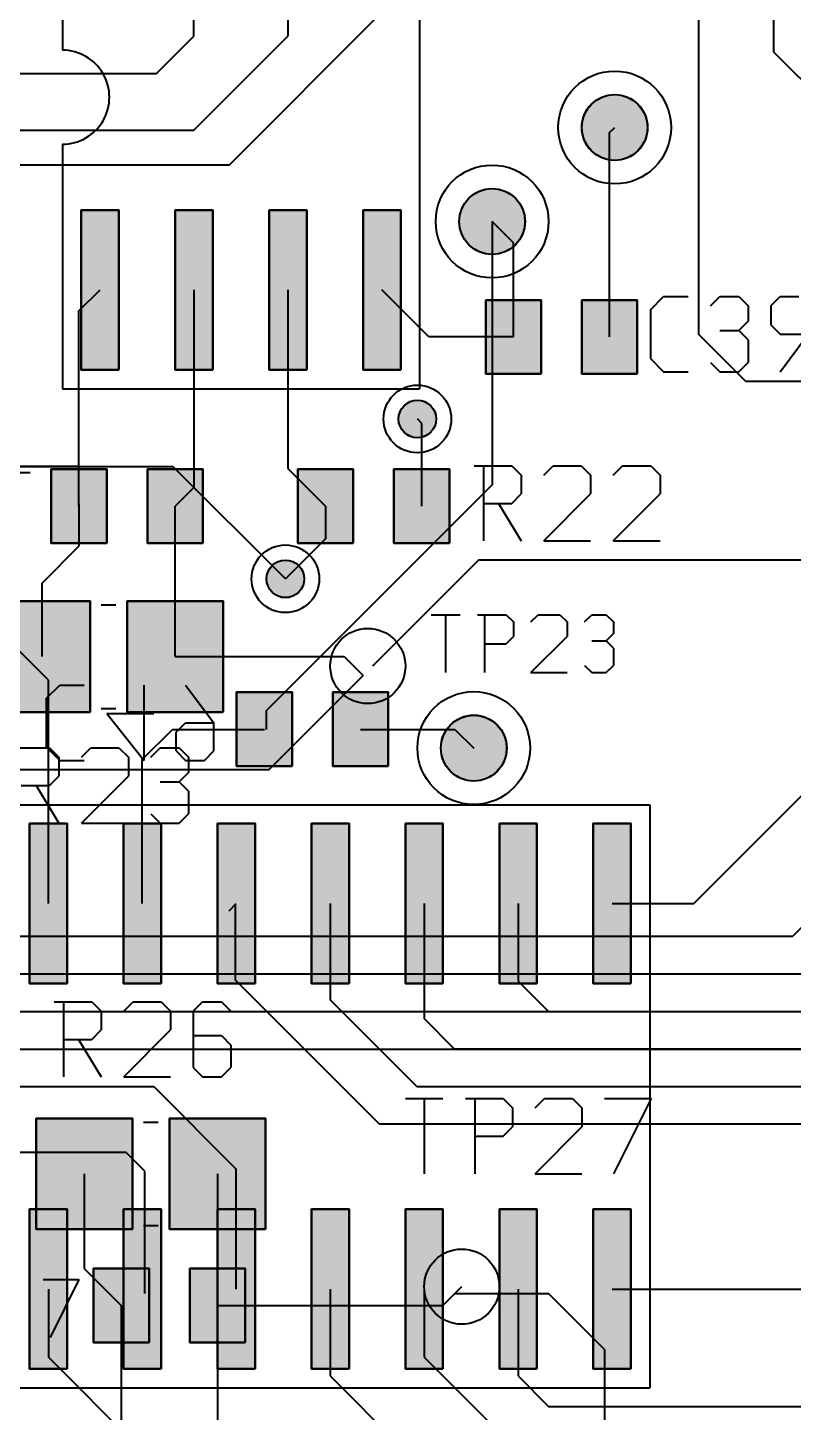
# Model space of a CAD drawing. Header units: millimetres. Extents: x 3 to 131, y 2 to 65.
# Drawn here: x 105.9 to 116.25, y 22.91 to 41.61 of the extents above; entities that cross this region are included whole.
import ezdxf

# ---------------------------------------------------------------- set-up
doc = ezdxf.new("R2010")
doc.units = ezdxf.units.MM
for name, color, linetype in [('bottom_copper', 7, 'Continuous'), ('bottom_silk', 7, 'Continuous'), ('drill_plated', 7, 'Continuous'), ('top_copper', 7, 'Continuous'), ('top_silk', 7, 'Continuous')]:
    doc.layers.add(name, color=color, linetype=linetype)

msp = doc.modelspace()

# ---------------------------------------------------------------- hatches: boundary and pattern name
at = {"layer": 'bottom_copper', "lineweight": 40}
for points in [[(114.273, 40.172), (114.248, 40.088), (114.206, 40.012), (114.151, 39.944), (114.084, 39.889), (114.007, 39.848), (113.924, 39.823), (113.837, 39.814), (113.75, 39.823), (113.667, 39.848), (113.59, 39.889), (113.523, 39.944), (113.467, 40.012), (113.426, 40.088), (113.401, 40.172), (113.392, 40.259), (113.401, 40.345), (113.426, 40.429), (113.467, 40.506), (113.523, 40.573), (113.59, 40.628), (113.667, 40.669), (113.75, 40.695), (113.837, 40.703), (113.924, 40.695), (114.007, 40.669), (114.084, 40.628), (114.151, 40.573), (114.206, 40.506), (114.248, 40.429), (114.273, 40.345), (114.281, 40.259), (114.273, 40.172)], [(112.616, 38.902), (112.59, 38.818), (112.549, 38.742), (112.494, 38.674), (112.427, 38.619), (112.35, 38.578), (112.267, 38.553), (112.18, 38.544), (112.093, 38.553), (112.01, 38.578), (111.933, 38.619), (111.865, 38.674), (111.81, 38.742), (111.769, 38.818), (111.744, 38.902), (111.735, 38.989), (111.744, 39.075), (111.769, 39.159), (111.81, 39.236), (111.865, 39.303), (111.933, 39.358), (112.01, 39.399), (112.093, 39.425), (112.18, 39.433), (112.267, 39.425), (112.35, 39.399), (112.427, 39.358), (112.494, 39.303), (112.549, 39.236), (112.59, 39.159), (112.616, 39.075), (112.624, 38.989), (112.616, 38.902)], [(111.419, 36.272), (111.405, 36.224), (111.381, 36.18), (111.35, 36.142), (111.311, 36.11), (111.267, 36.087), (111.219, 36.072), (111.17, 36.068), (111.12, 36.072), (111.073, 36.087), (111.029, 36.11), (110.99, 36.142), (110.959, 36.18), (110.935, 36.224), (110.921, 36.272), (110.916, 36.322), (110.921, 36.371), (110.935, 36.419), (110.959, 36.463), (110.99, 36.501), (111.029, 36.533), (111.073, 36.556), (111.12, 36.571), (111.17, 36.575), (111.219, 36.571), (111.267, 36.556), (111.311, 36.533), (111.35, 36.501), (111.381, 36.463), (111.405, 36.419), (111.419, 36.371), (111.424, 36.322), (111.419, 36.272)], [(109.635, 34.113), (109.62, 34.065), (109.597, 34.021), (109.565, 33.983), (109.527, 33.951), (109.483, 33.928), (109.435, 33.913), (109.386, 33.908), (109.336, 33.913), (109.289, 33.928), (109.245, 33.951), (109.206, 33.983), (109.175, 34.021), (109.151, 34.065), (109.137, 34.113), (109.132, 34.163), (109.137, 34.212), (109.151, 34.26), (109.175, 34.304), (109.206, 34.342), (109.245, 34.374), (109.289, 34.397), (109.336, 34.412), (109.386, 34.416), (109.435, 34.412), (109.483, 34.397), (109.527, 34.374), (109.565, 34.342), (109.597, 34.304), (109.62, 34.26), (109.635, 34.212), (109.64, 34.163), (109.635, 34.113)], [(109.477, 31.631), (108.727, 31.631), (108.727, 32.63), (109.477, 32.63), (109.477, 31.631)], [(110.777, 31.631), (110.027, 31.631), (110.027, 32.63), (110.777, 32.63), (110.777, 31.631)], [(112.368, 31.79), (112.343, 31.706), (112.301, 31.63), (112.246, 31.562), (112.179, 31.507), (112.102, 31.466), (112.019, 31.441), (111.932, 31.432), (111.845, 31.441), (111.762, 31.466), (111.685, 31.507), (111.618, 31.562), (111.562, 31.63), (111.521, 31.706), (111.496, 31.79), (111.487, 31.877), (111.496, 31.963), (111.521, 32.047), (111.562, 32.123), (111.618, 32.191), (111.685, 32.246), (111.762, 32.287), (111.845, 32.312), (111.932, 32.321), (112.019, 32.312), (112.102, 32.287), (112.179, 32.246), (112.246, 32.191), (112.301, 32.123), (112.343, 32.047), (112.368, 31.963), (112.376, 31.877), (112.368, 31.79)], [(106.436, 28.698), (105.928, 28.698), (105.928, 30.857), (106.436, 30.857), (106.436, 28.698)], [(107.706, 28.698), (107.198, 28.698), (107.198, 30.857), (107.706, 30.857), (107.706, 28.698)], [(108.976, 28.698), (108.468, 28.698), (108.468, 30.857), (108.976, 30.857), (108.976, 28.698)], [(110.246, 28.698), (109.738, 28.698), (109.738, 30.857), (110.246, 30.857), (110.246, 28.698)], [(111.516, 28.698), (111.008, 28.698), (111.008, 30.857), (111.516, 30.857), (111.516, 28.698)], [(112.786, 28.698), (112.278, 28.698), (112.278, 30.857), (112.786, 30.857), (112.786, 28.698)], [(114.056, 28.698), (113.548, 28.698), (113.548, 30.857), (114.056, 30.857), (114.056, 28.698)], [(106.436, 23.491), (105.928, 23.491), (105.928, 25.65), (106.436, 25.65), (106.436, 23.491)], [(107.706, 23.491), (107.198, 23.491), (107.198, 25.65), (107.706, 25.65), (107.706, 23.491)], [(108.976, 23.491), (108.468, 23.491), (108.468, 25.65), (108.976, 25.65), (108.976, 23.491)], [(110.246, 23.491), (109.738, 23.491), (109.738, 25.65), (110.246, 25.65), (110.246, 23.491)], [(111.516, 23.491), (111.008, 23.491), (111.008, 25.65), (111.516, 25.65), (111.516, 23.491)], [(112.786, 23.491), (112.278, 23.491), (112.278, 25.65), (112.786, 25.65), (112.786, 23.491)], [(114.056, 23.491), (113.548, 23.491), (113.548, 25.65), (114.056, 25.65), (114.056, 23.491)]]:
    msp.add_hatch(color=7, dxfattribs=at).paths.add_polyline_path(points, flags=0)
at = {"layer": 'drill_plated', "lineweight": 40}
for points in [[(114.273, 40.172), (114.248, 40.088), (114.206, 40.012), (114.151, 39.944), (114.084, 39.889), (114.007, 39.848), (113.924, 39.823), (113.837, 39.814), (113.75, 39.823), (113.667, 39.848), (113.59, 39.889), (113.523, 39.944), (113.467, 40.012), (113.426, 40.088), (113.401, 40.172), (113.392, 40.259), (113.401, 40.345), (113.426, 40.429), (113.467, 40.506), (113.523, 40.573), (113.59, 40.628), (113.667, 40.669), (113.75, 40.695), (113.837, 40.703), (113.924, 40.695), (114.007, 40.669), (114.084, 40.628), (114.151, 40.573), (114.206, 40.506), (114.248, 40.429), (114.273, 40.345), (114.281, 40.259), (114.273, 40.172)], [(112.616, 38.902), (112.59, 38.818), (112.549, 38.742), (112.494, 38.674), (112.427, 38.619), (112.35, 38.578), (112.267, 38.553), (112.18, 38.544), (112.093, 38.553), (112.01, 38.578), (111.933, 38.619), (111.865, 38.674), (111.81, 38.742), (111.769, 38.818), (111.744, 38.902), (111.735, 38.989), (111.744, 39.075), (111.769, 39.159), (111.81, 39.236), (111.865, 39.303), (111.933, 39.358), (112.01, 39.399), (112.093, 39.425), (112.18, 39.433), (112.267, 39.425), (112.35, 39.399), (112.427, 39.358), (112.494, 39.303), (112.549, 39.236), (112.59, 39.159), (112.616, 39.075), (112.624, 38.989), (112.616, 38.902)], [(111.419, 36.272), (111.405, 36.224), (111.381, 36.18), (111.35, 36.142), (111.311, 36.11), (111.267, 36.087), (111.219, 36.072), (111.17, 36.068), (111.12, 36.072), (111.073, 36.087), (111.029, 36.11), (110.99, 36.142), (110.959, 36.18), (110.935, 36.224), (110.921, 36.272), (110.916, 36.322), (110.921, 36.371), (110.935, 36.419), (110.959, 36.463), (110.99, 36.501), (111.029, 36.533), (111.073, 36.556), (111.12, 36.571), (111.17, 36.575), (111.219, 36.571), (111.267, 36.556), (111.311, 36.533), (111.35, 36.501), (111.381, 36.463), (111.405, 36.419), (111.419, 36.371), (111.424, 36.322), (111.419, 36.272)], [(109.635, 34.113), (109.62, 34.065), (109.597, 34.021), (109.565, 33.983), (109.527, 33.951), (109.483, 33.928), (109.435, 33.913), (109.386, 33.908), (109.336, 33.913), (109.289, 33.928), (109.245, 33.951), (109.206, 33.983), (109.175, 34.021), (109.151, 34.065), (109.137, 34.113), (109.132, 34.163), (109.137, 34.212), (109.151, 34.26), (109.175, 34.304), (109.206, 34.342), (109.245, 34.374), (109.289, 34.397), (109.336, 34.412), (109.386, 34.416), (109.435, 34.412), (109.483, 34.397), (109.527, 34.374), (109.565, 34.342), (109.597, 34.304), (109.62, 34.26), (109.635, 34.212), (109.64, 34.163), (109.635, 34.113)], [(112.368, 31.79), (112.343, 31.706), (112.301, 31.63), (112.246, 31.562), (112.179, 31.507), (112.102, 31.466), (112.019, 31.441), (111.932, 31.432), (111.845, 31.441), (111.762, 31.466), (111.685, 31.507), (111.618, 31.562), (111.562, 31.63), (111.521, 31.706), (111.496, 31.79), (111.487, 31.877), (111.496, 31.963), (111.521, 32.047), (111.562, 32.123), (111.618, 32.191), (111.685, 32.246), (111.762, 32.287), (111.845, 32.312), (111.932, 32.321), (112.019, 32.312), (112.102, 32.287), (112.179, 32.246), (112.246, 32.191), (112.301, 32.123), (112.343, 32.047), (112.368, 31.963), (112.376, 31.877), (112.368, 31.79)]]:
    msp.add_hatch(color=7, dxfattribs=at).paths.add_polyline_path(points, flags=0)
at = {"layer": 'top_copper', "lineweight": 40}
for points in [[(114.273, 40.172), (114.248, 40.088), (114.206, 40.012), (114.151, 39.944), (114.084, 39.889), (114.007, 39.848), (113.924, 39.823), (113.837, 39.814), (113.75, 39.823), (113.667, 39.848), (113.59, 39.889), (113.523, 39.944), (113.467, 40.012), (113.426, 40.088), (113.401, 40.172), (113.392, 40.259), (113.401, 40.345), (113.426, 40.429), (113.467, 40.506), (113.523, 40.573), (113.59, 40.628), (113.667, 40.669), (113.75, 40.695), (113.837, 40.703), (113.924, 40.695), (114.007, 40.669), (114.084, 40.628), (114.151, 40.573), (114.206, 40.506), (114.248, 40.429), (114.273, 40.345), (114.281, 40.259), (114.273, 40.172)], [(112.616, 38.902), (112.59, 38.818), (112.549, 38.742), (112.494, 38.674), (112.427, 38.619), (112.35, 38.578), (112.267, 38.553), (112.18, 38.544), (112.093, 38.553), (112.01, 38.578), (111.933, 38.619), (111.865, 38.674), (111.81, 38.742), (111.769, 38.818), (111.744, 38.902), (111.735, 38.989), (111.744, 39.075), (111.769, 39.159), (111.81, 39.236), (111.865, 39.303), (111.933, 39.358), (112.01, 39.399), (112.093, 39.425), (112.18, 39.433), (112.267, 39.425), (112.35, 39.399), (112.427, 39.358), (112.494, 39.303), (112.549, 39.236), (112.59, 39.159), (112.616, 39.075), (112.624, 38.989), (112.616, 38.902)], [(107.134, 36.985), (106.626, 36.985), (106.626, 39.144), (107.134, 39.144), (107.134, 36.985)], [(108.404, 36.985), (107.896, 36.985), (107.896, 39.144), (108.404, 39.144), (108.404, 36.985)], [(109.674, 36.985), (109.166, 36.985), (109.166, 39.144), (109.674, 39.144), (109.674, 36.985)], [(110.944, 36.985), (110.436, 36.985), (110.436, 39.144), (110.944, 39.144), (110.944, 36.985)], [(112.843, 36.93), (112.093, 36.93), (112.093, 37.929), (112.843, 37.929), (112.843, 36.93)], [(114.143, 36.93), (113.393, 36.93), (113.393, 37.929), (114.143, 37.929), (114.143, 36.93)], [(111.419, 36.272), (111.405, 36.224), (111.381, 36.18), (111.35, 36.142), (111.311, 36.11), (111.267, 36.087), (111.219, 36.072), (111.17, 36.068), (111.12, 36.072), (111.073, 36.087), (111.029, 36.11), (110.99, 36.142), (110.959, 36.18), (110.935, 36.224), (110.921, 36.272), (110.916, 36.322), (110.921, 36.371), (110.935, 36.419), (110.959, 36.463), (110.99, 36.501), (111.029, 36.533), (111.073, 36.556), (111.12, 36.571), (111.17, 36.575), (111.219, 36.571), (111.267, 36.556), (111.311, 36.533), (111.35, 36.501), (111.381, 36.463), (111.405, 36.419), (111.419, 36.371), (111.424, 36.322), (111.419, 36.272)], [(106.971, 34.644), (106.222, 34.644), (106.222, 35.644), (106.971, 35.644), (106.971, 34.644)], [(108.271, 34.644), (107.522, 34.644), (107.522, 35.644), (108.271, 35.644), (108.271, 34.644)], [(110.303, 34.644), (109.553, 34.644), (109.553, 35.644), (110.303, 35.644), (110.303, 34.644)], [(111.603, 34.644), (110.853, 34.644), (110.853, 35.644), (111.603, 35.644), (111.603, 34.644)], [(109.635, 34.113), (109.62, 34.065), (109.597, 34.021), (109.565, 33.983), (109.527, 33.951), (109.483, 33.928), (109.435, 33.913), (109.386, 33.908), (109.336, 33.913), (109.289, 33.928), (109.245, 33.951), (109.206, 33.983), (109.175, 34.021), (109.151, 34.065), (109.137, 34.113), (109.132, 34.163), (109.137, 34.212), (109.151, 34.26), (109.175, 34.304), (109.206, 34.342), (109.245, 34.374), (109.289, 34.397), (109.336, 34.412), (109.386, 34.416), (109.435, 34.412), (109.483, 34.397), (109.527, 34.374), (109.565, 34.342), (109.597, 34.304), (109.62, 34.26), (109.635, 34.212), (109.64, 34.163), (109.635, 34.113)], [(106.746, 32.362), (105.447, 32.362), (105.447, 33.861), (106.746, 33.861), (106.746, 32.362)], [(108.546, 32.362), (107.246, 32.362), (107.246, 33.861), (108.546, 33.861), (108.546, 32.362)], [(112.368, 31.79), (112.343, 31.706), (112.301, 31.63), (112.246, 31.562), (112.179, 31.507), (112.102, 31.466), (112.019, 31.441), (111.932, 31.432), (111.845, 31.441), (111.762, 31.466), (111.685, 31.507), (111.618, 31.562), (111.562, 31.63), (111.521, 31.706), (111.496, 31.79), (111.487, 31.877), (111.496, 31.963), (111.521, 32.047), (111.562, 32.123), (111.618, 32.191), (111.685, 32.246), (111.762, 32.287), (111.845, 32.312), (111.932, 32.321), (112.019, 32.312), (112.102, 32.287), (112.179, 32.246), (112.246, 32.191), (112.301, 32.123), (112.343, 32.047), (112.368, 31.963), (112.376, 31.877), (112.368, 31.79)], [(107.318, 25.377), (106.018, 25.377), (106.018, 26.876), (107.318, 26.876), (107.318, 25.377)], [(109.118, 25.377), (107.818, 25.377), (107.818, 26.876), (109.118, 26.876), (109.118, 25.377)], [(107.543, 23.849), (106.793, 23.849), (106.793, 24.849), (107.543, 24.849), (107.543, 23.849)], [(108.843, 23.849), (108.093, 23.849), (108.093, 24.849), (108.843, 24.849), (108.843, 23.849)]]:
    msp.add_hatch(color=7, dxfattribs=at).paths.add_polyline_path(points, flags=0)

# ---------------------------------------------------------------- linework, layer by layer
at = {"layer": 'bottom_copper', "color": 7, "lineweight": 40}
for p, q in [((115.99, 41.275), (115.99, 47.117)), ((117.006, 40.259), (115.99, 41.275)), ((112.18, 38.989), (112.18, 35.432)), ((104.809, 35.682), (107.866, 35.682)), ((107.866, 35.682), (109.386, 34.163)), ((112.18, 35.432), (110.148, 33.401)), ((106.182, 32.795), (105.322, 33.654)), ((109.132, 32.385), (110.148, 33.401)), ((106.182, 29.778), (106.182, 32.795)), ((109.477, 32.63), (108.727, 32.63)), ((108.727, 32.63), (108.727, 31.631)), ((109.477, 31.631), (109.477, 32.63)), ((110.777, 32.63), (110.027, 32.63)), ((110.027, 32.63), (110.027, 31.631)), ((110.777, 31.631), (110.777, 32.63)), ((109.132, 32.13), (109.132, 32.385)), ((107.452, 31.721), (107.862, 32.13)), ((107.862, 32.13), (109.102, 32.13)), ((110.402, 32.13), (111.678, 32.13)), ((111.678, 32.13), (111.932, 31.877)), ((114.907, 29.778), (117.006, 31.877)), ((107.452, 29.778), (107.452, 31.721)), ((108.727, 31.631), (109.477, 31.631)), ((110.027, 31.631), (110.777, 31.631)), ((106.436, 30.857), (105.928, 30.857)), ((105.928, 30.857), (105.928, 28.698)), ((106.436, 28.698), (106.436, 30.857)), ((107.706, 30.857), (107.198, 30.857)), ((107.198, 30.857), (107.198, 28.698)), ((107.706, 28.698), (107.706, 30.857)), ((108.976, 30.857), (108.468, 30.857)), ((108.468, 30.857), (108.468, 28.698)), ((108.976, 28.698), (108.976, 30.857)), ((110.246, 30.857), (109.738, 30.857)), ((109.738, 30.857), (109.738, 28.698)), ((110.246, 28.698), (110.246, 30.857)), ((111.516, 30.857), (111.008, 30.857)), ((111.008, 30.857), (111.008, 28.698)), ((111.516, 28.698), (111.516, 30.857)), ((112.786, 30.857), (112.278, 30.857)), ((112.278, 30.857), (112.278, 28.698)), ((112.786, 28.698), (112.786, 30.857)), ((114.056, 30.857), (113.548, 30.857)), ((113.548, 30.857), (113.548, 28.698)), ((114.056, 28.698), (114.056, 30.857)), ((108.624, 29.68), (108.722, 29.778)), ((108.706, 29.762), (108.706, 28.746)), ((109.992, 29.778), (109.992, 28.477)), ((111.262, 29.778), (111.262, 28.223)), ((112.532, 29.778), (112.532, 28.731)), ((113.802, 29.778), (114.907, 29.778)), ((105.928, 28.698), (106.436, 28.698)), ((107.198, 28.698), (107.706, 28.698)), ((108.468, 28.698), (108.976, 28.698)), ((110.656, 26.797), (108.706, 28.746)), ((109.738, 28.698), (110.246, 28.698)), ((111.008, 28.698), (111.516, 28.698)), ((112.278, 28.698), (112.786, 28.698)), ((112.532, 28.731), (112.942, 28.32)), ((113.548, 28.698), (114.056, 28.698)), ((111.164, 27.305), (109.992, 28.477)), ((112.942, 28.32), (117.26, 28.32)), ((111.672, 27.812), (111.262, 28.223)), ((117.514, 27.812), (111.672, 27.812)), ((103.29, 27.305), (107.608, 27.305)), ((107.608, 27.305), (108.722, 26.191)), ((111.164, 27.305), (117.768, 27.305)), ((118.022, 26.797), (110.656, 26.797)), ((107.233, 26.416), (105.201, 26.416)), ((107.487, 26.162), (107.233, 26.416)), ((108.722, 24.571), (108.722, 26.191)), ((107.487, 24.511), (107.487, 26.162)), ((106.436, 25.65), (105.928, 25.65)), ((105.928, 25.65), (105.928, 23.491)), ((106.436, 23.491), (106.436, 25.65)), ((107.706, 25.65), (107.198, 25.65)), ((107.198, 25.65), (107.198, 23.491)), ((107.706, 23.491), (107.706, 25.65)), ((108.976, 25.65), (108.468, 25.65)), ((108.468, 25.65), (108.468, 23.491)), ((108.976, 23.491), (108.976, 25.65)), ((110.246, 25.65), (109.738, 25.65)), ((109.738, 25.65), (109.738, 23.491)), ((110.246, 23.491), (110.246, 25.65)), ((111.516, 25.65), (111.008, 25.65)), ((111.008, 25.65), (111.008, 23.491)), ((111.516, 23.491), (111.516, 25.65)), ((112.786, 25.65), (112.278, 25.65)), ((112.278, 25.65), (112.278, 23.491)), ((112.786, 23.491), (112.786, 25.65)), ((114.056, 25.65), (113.548, 25.65)), ((113.548, 25.65), (113.548, 23.491)), ((114.056, 23.491), (114.056, 25.65)), ((106.182, 24.571), (106.182, 23.651)), ((109.992, 24.571), (109.992, 23.713)), ((111.262, 24.571), (111.262, 23.651)), ((112.532, 24.571), (112.532, 23.397)), ((113.802, 24.571), (119.606, 24.571)), ((109.992, 24.003), (109.992, 23.397)), ((106.182, 23.651), (107.608, 22.224)), ((111.262, 23.651), (112.434, 22.479)), ((105.928, 23.491), (106.436, 23.491)), ((107.198, 23.491), (107.706, 23.491)), ((108.468, 23.491), (108.976, 23.491)), ((109.738, 23.491), (110.246, 23.491)), ((109.992, 23.397), (111.418, 21.971)), ((111.008, 23.491), (111.516, 23.491)), ((112.278, 23.491), (112.786, 23.491)), ((112.532, 23.397), (112.942, 22.986)), ((113.548, 23.491), (114.056, 23.491)), ((112.942, 22.986), (120.562, 22.986))]:
    msp.add_line(p, q, dxfattribs=at)
for points in [[(114.273, 40.172), (114.248, 40.088), (114.206, 40.012), (114.151, 39.944), (114.084, 39.889), (114.007, 39.848), (113.924, 39.823), (113.837, 39.814), (113.75, 39.823), (113.667, 39.848), (113.59, 39.889), (113.523, 39.944), (113.467, 40.012), (113.426, 40.088), (113.401, 40.172), (113.392, 40.259), (113.401, 40.345), (113.426, 40.429), (113.467, 40.506), (113.523, 40.573), (113.59, 40.628), (113.667, 40.669), (113.75, 40.695), (113.837, 40.703), (113.924, 40.695), (114.007, 40.669), (114.084, 40.628), (114.151, 40.573), (114.206, 40.506), (114.248, 40.429), (114.273, 40.345), (114.281, 40.259), (114.273, 40.172)], [(112.616, 38.902), (112.59, 38.818), (112.549, 38.742), (112.494, 38.674), (112.427, 38.619), (112.35, 38.578), (112.267, 38.553), (112.18, 38.544), (112.093, 38.553), (112.01, 38.578), (111.933, 38.619), (111.865, 38.674), (111.81, 38.742), (111.769, 38.818), (111.744, 38.902), (111.735, 38.989), (111.744, 39.075), (111.769, 39.159), (111.81, 39.236), (111.865, 39.303), (111.933, 39.358), (112.01, 39.399), (112.093, 39.425), (112.18, 39.433), (112.267, 39.425), (112.35, 39.399), (112.427, 39.358), (112.494, 39.303), (112.549, 39.236), (112.59, 39.159), (112.616, 39.075), (112.624, 38.989), (112.616, 38.902)], [(111.419, 36.272), (111.405, 36.224), (111.381, 36.18), (111.35, 36.142), (111.311, 36.11), (111.267, 36.087), (111.219, 36.072), (111.17, 36.068), (111.12, 36.072), (111.073, 36.087), (111.029, 36.11), (110.99, 36.142), (110.959, 36.18), (110.935, 36.224), (110.921, 36.272), (110.916, 36.322), (110.921, 36.371), (110.935, 36.419), (110.959, 36.463), (110.99, 36.501), (111.029, 36.533), (111.073, 36.556), (111.12, 36.571), (111.17, 36.575), (111.219, 36.571), (111.267, 36.556), (111.311, 36.533), (111.35, 36.501), (111.381, 36.463), (111.405, 36.419), (111.419, 36.371), (111.424, 36.322), (111.419, 36.272)], [(109.635, 34.113), (109.62, 34.065), (109.597, 34.021), (109.565, 33.983), (109.527, 33.951), (109.483, 33.928), (109.435, 33.913), (109.386, 33.908), (109.336, 33.913), (109.289, 33.928), (109.245, 33.951), (109.206, 33.983), (109.175, 34.021), (109.151, 34.065), (109.137, 34.113), (109.132, 34.163), (109.137, 34.212), (109.151, 34.26), (109.175, 34.304), (109.206, 34.342), (109.245, 34.374), (109.289, 34.397), (109.336, 34.412), (109.386, 34.416), (109.435, 34.412), (109.483, 34.397), (109.527, 34.374), (109.565, 34.342), (109.597, 34.304), (109.62, 34.26), (109.635, 34.212), (109.64, 34.163), (109.635, 34.113)], [(109.477, 31.631), (108.727, 31.631), (108.727, 32.63), (109.477, 32.63), (109.477, 31.631)], [(110.777, 31.631), (110.027, 31.631), (110.027, 32.63), (110.777, 32.63), (110.777, 31.631)], [(112.368, 31.79), (112.343, 31.706), (112.301, 31.63), (112.246, 31.562), (112.179, 31.507), (112.102, 31.466), (112.019, 31.441), (111.932, 31.432), (111.845, 31.441), (111.762, 31.466), (111.685, 31.507), (111.618, 31.562), (111.562, 31.63), (111.521, 31.706), (111.496, 31.79), (111.487, 31.877), (111.496, 31.963), (111.521, 32.047), (111.562, 32.123), (111.618, 32.191), (111.685, 32.246), (111.762, 32.287), (111.845, 32.312), (111.932, 32.321), (112.019, 32.312), (112.102, 32.287), (112.179, 32.246), (112.246, 32.191), (112.301, 32.123), (112.343, 32.047), (112.368, 31.963), (112.376, 31.877), (112.368, 31.79)], [(106.436, 28.698), (105.928, 28.698), (105.928, 30.857), (106.436, 30.857), (106.436, 28.698)], [(107.706, 28.698), (107.198, 28.698), (107.198, 30.857), (107.706, 30.857), (107.706, 28.698)], [(108.976, 28.698), (108.468, 28.698), (108.468, 30.857), (108.976, 30.857), (108.976, 28.698)], [(110.246, 28.698), (109.738, 28.698), (109.738, 30.857), (110.246, 30.857), (110.246, 28.698)], [(111.516, 28.698), (111.008, 28.698), (111.008, 30.857), (111.516, 30.857), (111.516, 28.698)], [(112.786, 28.698), (112.278, 28.698), (112.278, 30.857), (112.786, 30.857), (112.786, 28.698)], [(114.056, 28.698), (113.548, 28.698), (113.548, 30.857), (114.056, 30.857), (114.056, 28.698)], [(106.436, 23.491), (105.928, 23.491), (105.928, 25.65), (106.436, 25.65), (106.436, 23.491)], [(107.706, 23.491), (107.198, 23.491), (107.198, 25.65), (107.706, 25.65), (107.706, 23.491)], [(108.976, 23.491), (108.468, 23.491), (108.468, 25.65), (108.976, 25.65), (108.976, 23.491)], [(110.246, 23.491), (109.738, 23.491), (109.738, 25.65), (110.246, 25.65), (110.246, 23.491)], [(111.516, 23.491), (111.008, 23.491), (111.008, 25.65), (111.516, 25.65), (111.516, 23.491)], [(112.786, 23.491), (112.278, 23.491), (112.278, 25.65), (112.786, 25.65), (112.786, 23.491)], [(114.056, 23.491), (113.548, 23.491), (113.548, 25.65), (114.056, 25.65), (114.056, 23.491)]]:
    msp.add_lwpolyline(points, close=True, dxfattribs=at)
for centre, major_axis in [((113.837, 40.259), (0.762, 0)), ((113.837, 40.259), (0.445, 0)), ((112.18, 38.989), (0.762, 0)), ((112.18, 38.989), (0.445, 0)), ((111.17, 36.322), (0.457, 0)), ((111.17, 36.322), (0.254, 0)), ((109.386, 34.163), (0.457, 0)), ((109.386, 34.163), (0.254, 0)), ((111.932, 31.877), (0.762, 0)), ((111.932, 31.877), (0.445, 0))]:
    msp.add_ellipse(centre, major_axis=major_axis, ratio=1, dxfattribs=at)
at = {"layer": 'bottom_silk', "color": 7, "lineweight": 40}
for p, q in [((106.158, 32.55), (106.335, 32.727)), ((106.158, 31.889), (106.158, 32.55)), ((106.335, 32.727), (106.666, 32.727)), ((107.478, 31.711), (107.478, 32.727)), ((108.037, 32.727), (108.418, 32.219)), ((106.971, 32.346), (107.478, 31.711)), ((106.971, 32.346), (107.606, 32.346)), ((107.91, 32.092), (108.037, 32.219)), ((108.037, 32.219), (108.418, 32.219)), ((108.418, 31.838), (108.418, 32.219)), ((107.91, 31.838), (107.91, 32.092)), ((106.158, 31.889), (106.335, 31.711)), ((107.91, 31.838), (108.037, 31.711)), ((108.291, 31.711), (108.418, 31.838)), ((106.335, 31.711), (106.666, 31.711)), ((108.037, 31.711), (108.291, 31.711)), ((104.404, 31.111), (114.31, 31.111)), ((114.31, 31.111), (114.31, 23.237)), ((104.404, 23.237), (114.31, 23.237))]:
    msp.add_line(p, q, dxfattribs=at)
at = {"layer": 'drill_plated', "color": 7, "lineweight": 40}
for points in [[(114.273, 40.172), (114.248, 40.088), (114.206, 40.012), (114.151, 39.944), (114.084, 39.889), (114.007, 39.848), (113.924, 39.823), (113.837, 39.814), (113.75, 39.823), (113.667, 39.848), (113.59, 39.889), (113.523, 39.944), (113.467, 40.012), (113.426, 40.088), (113.401, 40.172), (113.392, 40.259), (113.401, 40.345), (113.426, 40.429), (113.467, 40.506), (113.523, 40.573), (113.59, 40.628), (113.667, 40.669), (113.75, 40.695), (113.837, 40.703), (113.924, 40.695), (114.007, 40.669), (114.084, 40.628), (114.151, 40.573), (114.206, 40.506), (114.248, 40.429), (114.273, 40.345), (114.281, 40.259), (114.273, 40.172)], [(112.616, 38.902), (112.59, 38.818), (112.549, 38.742), (112.494, 38.674), (112.427, 38.619), (112.35, 38.578), (112.267, 38.553), (112.18, 38.544), (112.093, 38.553), (112.01, 38.578), (111.933, 38.619), (111.865, 38.674), (111.81, 38.742), (111.769, 38.818), (111.744, 38.902), (111.735, 38.989), (111.744, 39.075), (111.769, 39.159), (111.81, 39.236), (111.865, 39.303), (111.933, 39.358), (112.01, 39.399), (112.093, 39.425), (112.18, 39.433), (112.267, 39.425), (112.35, 39.399), (112.427, 39.358), (112.494, 39.303), (112.549, 39.236), (112.59, 39.159), (112.616, 39.075), (112.624, 38.989), (112.616, 38.902)], [(111.419, 36.272), (111.405, 36.224), (111.381, 36.18), (111.35, 36.142), (111.311, 36.11), (111.267, 36.087), (111.219, 36.072), (111.17, 36.068), (111.12, 36.072), (111.073, 36.087), (111.029, 36.11), (110.99, 36.142), (110.959, 36.18), (110.935, 36.224), (110.921, 36.272), (110.916, 36.322), (110.921, 36.371), (110.935, 36.419), (110.959, 36.463), (110.99, 36.501), (111.029, 36.533), (111.073, 36.556), (111.12, 36.571), (111.17, 36.575), (111.219, 36.571), (111.267, 36.556), (111.311, 36.533), (111.35, 36.501), (111.381, 36.463), (111.405, 36.419), (111.419, 36.371), (111.424, 36.322), (111.419, 36.272)], [(109.635, 34.113), (109.62, 34.065), (109.597, 34.021), (109.565, 33.983), (109.527, 33.951), (109.483, 33.928), (109.435, 33.913), (109.386, 33.908), (109.336, 33.913), (109.289, 33.928), (109.245, 33.951), (109.206, 33.983), (109.175, 34.021), (109.151, 34.065), (109.137, 34.113), (109.132, 34.163), (109.137, 34.212), (109.151, 34.26), (109.175, 34.304), (109.206, 34.342), (109.245, 34.374), (109.289, 34.397), (109.336, 34.412), (109.386, 34.416), (109.435, 34.412), (109.483, 34.397), (109.527, 34.374), (109.565, 34.342), (109.597, 34.304), (109.62, 34.26), (109.635, 34.212), (109.64, 34.163), (109.635, 34.113)], [(112.368, 31.79), (112.343, 31.706), (112.301, 31.63), (112.246, 31.562), (112.179, 31.507), (112.102, 31.466), (112.019, 31.441), (111.932, 31.432), (111.845, 31.441), (111.762, 31.466), (111.685, 31.507), (111.618, 31.562), (111.562, 31.63), (111.521, 31.706), (111.496, 31.79), (111.487, 31.877), (111.496, 31.963), (111.521, 32.047), (111.562, 32.123), (111.618, 32.191), (111.685, 32.246), (111.762, 32.287), (111.845, 32.312), (111.932, 32.321), (112.019, 32.312), (112.102, 32.287), (112.179, 32.246), (112.246, 32.191), (112.301, 32.123), (112.343, 32.047), (112.368, 31.963), (112.376, 31.877), (112.368, 31.79)]]:
    msp.add_lwpolyline(points, close=True, dxfattribs=at)
for centre, major_axis in [((113.837, 40.259), (0.445, 0)), ((112.18, 38.989), (0.445, 0)), ((111.17, 36.322), (0.254, 0)), ((109.386, 34.163), (0.254, 0)), ((111.932, 31.877), (0.445, 0))]:
    msp.add_ellipse(centre, major_axis=major_axis, ratio=1, dxfattribs=at)
at = {"layer": 'top_copper', "color": 7, "lineweight": 40}
for p, q in [((109.42, 47.844), (109.42, 41.494)), ((114.974, 37.465), (114.974, 44.831)), ((108.15, 41.494), (108.15, 43.272)), ((108.624, 39.751), (110.656, 41.783)), ((107.642, 40.986), (108.15, 41.494)), ((108.15, 40.224), (109.42, 41.494)), ((105.61, 40.986), (107.642, 40.986)), ((105.102, 40.224), (108.15, 40.224)), ((113.768, 40.19), (113.837, 40.259)), ((113.768, 37.43), (113.768, 40.19)), ((108.624, 39.751), (104.306, 39.751)), ((107.134, 39.144), (106.626, 39.144)), ((106.626, 39.144), (106.626, 36.985)), ((107.134, 36.985), (107.134, 39.144)), ((108.404, 39.144), (107.896, 39.144)), ((107.896, 39.144), (107.896, 36.985)), ((108.404, 36.985), (108.404, 39.144)), ((109.674, 39.144), (109.166, 39.144)), ((109.166, 39.144), (109.166, 36.985)), ((109.674, 36.985), (109.674, 39.144)), ((110.944, 39.144), (110.436, 39.144)), ((110.436, 39.144), (110.436, 36.985)), ((110.944, 36.985), (110.944, 39.144)), ((112.468, 38.7), (112.18, 38.989)), ((112.468, 37.43), (112.468, 38.7)), ((106.596, 37.781), (106.88, 38.065)), ((108.15, 38.065), (108.15, 35.398)), ((109.42, 38.065), (109.42, 35.652)), ((111.325, 37.43), (110.69, 38.065)), ((106.596, 35.144), (106.596, 37.781)), ((112.843, 37.929), (112.093, 37.929)), ((112.093, 37.929), (112.093, 36.93)), ((112.843, 36.93), (112.843, 37.929)), ((114.143, 37.929), (113.393, 37.929)), ((113.393, 37.929), (113.393, 36.93)), ((114.143, 36.93), (114.143, 37.929)), ((112.468, 37.43), (111.325, 37.43)), ((115.609, 36.83), (114.974, 37.465)), ((106.626, 36.985), (107.134, 36.985)), ((107.896, 36.985), (108.404, 36.985)), ((109.166, 36.985), (109.674, 36.985)), ((110.436, 36.985), (110.944, 36.985)), ((112.093, 36.93), (112.843, 36.93)), ((113.393, 36.93), (114.143, 36.93)), ((121.705, 36.83), (115.609, 36.83)), ((111.228, 36.263), (111.17, 36.322)), ((111.228, 35.144), (111.228, 36.263)), ((106.596, 35.682), (104.809, 35.682)), ((106.971, 35.644), (106.222, 35.644)), ((106.222, 35.644), (106.222, 34.644)), ((106.971, 34.644), (106.971, 35.644)), ((108.271, 35.644), (107.522, 35.644)), ((107.522, 35.644), (107.522, 34.644)), ((108.271, 34.644), (108.271, 35.644)), ((109.42, 35.652), (109.928, 35.144)), ((110.303, 35.644), (109.553, 35.644)), ((109.553, 35.644), (109.553, 34.644)), ((110.303, 34.644), (110.303, 35.644)), ((111.603, 35.644), (110.853, 35.644)), ((110.853, 35.644), (110.853, 34.644)), ((111.603, 34.644), (111.603, 35.644)), ((108.15, 35.398), (107.896, 35.144)), ((106.596, 35.174), (106.596, 34.606)), ((107.896, 33.112), (107.896, 35.144)), ((109.928, 35.144), (109.928, 34.705)), ((106.097, 34.106), (106.596, 34.606)), ((106.222, 34.644), (106.971, 34.644)), ((107.522, 34.644), (108.271, 34.644)), ((109.928, 34.705), (109.386, 34.163)), ((109.553, 34.644), (110.303, 34.644)), ((110.853, 34.644), (111.603, 34.644)), ((111.995, 34.416), (110.564, 32.985)), ((121.832, 34.416), (111.995, 34.416)), ((106.097, 33.112), (106.097, 34.106)), ((106.746, 33.861), (105.447, 33.861)), ((106.746, 32.362), (106.746, 33.861)), ((108.546, 33.861), (107.246, 33.861)), ((107.246, 33.861), (107.246, 32.362)), ((108.546, 32.362), (108.546, 33.861)), ((107.896, 33.112), (110.182, 33.112)), ((110.182, 33.112), (110.436, 32.858)), ((109.166, 31.588), (110.436, 32.858)), ((105.447, 32.362), (106.746, 32.362)), ((107.246, 32.362), (108.546, 32.362)), ((118.784, 31.877), (116.244, 29.337)), ((104.848, 31.588), (109.166, 31.588)), ((103.544, 29.337), (116.244, 29.337)), ((103.798, 28.828), (116.752, 28.828)), ((104.052, 28.32), (117.26, 28.32)), ((104.306, 27.812), (117.006, 27.812)), ((107.318, 26.876), (106.018, 26.876)), ((106.018, 26.876), (106.018, 25.377)), ((107.318, 25.377), (107.318, 26.876)), ((109.118, 26.876), (107.818, 26.876)), ((107.818, 26.876), (107.818, 25.377)), ((109.118, 25.377), (109.118, 26.876)), ((106.668, 26.127), (106.668, 24.849)), ((108.468, 26.127), (108.468, 19.777)), ((106.018, 25.377), (107.318, 25.377)), ((107.818, 25.377), (109.118, 25.377)), ((106.668, 24.849), (107.168, 24.349)), ((107.543, 24.849), (106.793, 24.849)), ((106.793, 24.849), (106.793, 23.849)), ((107.543, 23.849), (107.543, 24.849)), ((108.843, 24.849), (108.093, 24.849)), ((108.093, 24.849), (108.093, 23.849)), ((108.843, 23.849), (108.843, 24.849)), ((111.516, 24.349), (111.77, 24.603)), ((111.678, 24.511), (112.942, 24.511)), ((113.704, 23.748), (112.942, 24.511)), ((107.168, 24.349), (107.168, 21.585)), ((108.468, 24.349), (111.516, 24.349)), ((106.793, 23.849), (107.543, 23.849)), ((108.093, 23.849), (108.843, 23.849)), ((113.704, 22.733), (113.704, 23.748))]:
    msp.add_line(p, q, dxfattribs=at)
for points in [[(114.273, 40.172), (114.248, 40.088), (114.206, 40.012), (114.151, 39.944), (114.084, 39.889), (114.007, 39.848), (113.924, 39.823), (113.837, 39.814), (113.75, 39.823), (113.667, 39.848), (113.59, 39.889), (113.523, 39.944), (113.467, 40.012), (113.426, 40.088), (113.401, 40.172), (113.392, 40.259), (113.401, 40.345), (113.426, 40.429), (113.467, 40.506), (113.523, 40.573), (113.59, 40.628), (113.667, 40.669), (113.75, 40.695), (113.837, 40.703), (113.924, 40.695), (114.007, 40.669), (114.084, 40.628), (114.151, 40.573), (114.206, 40.506), (114.248, 40.429), (114.273, 40.345), (114.281, 40.259), (114.273, 40.172)], [(112.616, 38.902), (112.59, 38.818), (112.549, 38.742), (112.494, 38.674), (112.427, 38.619), (112.35, 38.578), (112.267, 38.553), (112.18, 38.544), (112.093, 38.553), (112.01, 38.578), (111.933, 38.619), (111.865, 38.674), (111.81, 38.742), (111.769, 38.818), (111.744, 38.902), (111.735, 38.989), (111.744, 39.075), (111.769, 39.159), (111.81, 39.236), (111.865, 39.303), (111.933, 39.358), (112.01, 39.399), (112.093, 39.425), (112.18, 39.433), (112.267, 39.425), (112.35, 39.399), (112.427, 39.358), (112.494, 39.303), (112.549, 39.236), (112.59, 39.159), (112.616, 39.075), (112.624, 38.989), (112.616, 38.902)], [(107.134, 36.985), (106.626, 36.985), (106.626, 39.144), (107.134, 39.144), (107.134, 36.985)], [(108.404, 36.985), (107.896, 36.985), (107.896, 39.144), (108.404, 39.144), (108.404, 36.985)], [(109.674, 36.985), (109.166, 36.985), (109.166, 39.144), (109.674, 39.144), (109.674, 36.985)], [(110.944, 36.985), (110.436, 36.985), (110.436, 39.144), (110.944, 39.144), (110.944, 36.985)], [(112.843, 36.93), (112.093, 36.93), (112.093, 37.929), (112.843, 37.929), (112.843, 36.93)], [(114.143, 36.93), (113.393, 36.93), (113.393, 37.929), (114.143, 37.929), (114.143, 36.93)], [(111.419, 36.272), (111.405, 36.224), (111.381, 36.18), (111.35, 36.142), (111.311, 36.11), (111.267, 36.087), (111.219, 36.072), (111.17, 36.068), (111.12, 36.072), (111.073, 36.087), (111.029, 36.11), (110.99, 36.142), (110.959, 36.18), (110.935, 36.224), (110.921, 36.272), (110.916, 36.322), (110.921, 36.371), (110.935, 36.419), (110.959, 36.463), (110.99, 36.501), (111.029, 36.533), (111.073, 36.556), (111.12, 36.571), (111.17, 36.575), (111.219, 36.571), (111.267, 36.556), (111.311, 36.533), (111.35, 36.501), (111.381, 36.463), (111.405, 36.419), (111.419, 36.371), (111.424, 36.322), (111.419, 36.272)], [(106.971, 34.644), (106.222, 34.644), (106.222, 35.644), (106.971, 35.644), (106.971, 34.644)], [(108.271, 34.644), (107.522, 34.644), (107.522, 35.644), (108.271, 35.644), (108.271, 34.644)], [(110.303, 34.644), (109.553, 34.644), (109.553, 35.644), (110.303, 35.644), (110.303, 34.644)], [(111.603, 34.644), (110.853, 34.644), (110.853, 35.644), (111.603, 35.644), (111.603, 34.644)], [(109.635, 34.113), (109.62, 34.065), (109.597, 34.021), (109.565, 33.983), (109.527, 33.951), (109.483, 33.928), (109.435, 33.913), (109.386, 33.908), (109.336, 33.913), (109.289, 33.928), (109.245, 33.951), (109.206, 33.983), (109.175, 34.021), (109.151, 34.065), (109.137, 34.113), (109.132, 34.163), (109.137, 34.212), (109.151, 34.26), (109.175, 34.304), (109.206, 34.342), (109.245, 34.374), (109.289, 34.397), (109.336, 34.412), (109.386, 34.416), (109.435, 34.412), (109.483, 34.397), (109.527, 34.374), (109.565, 34.342), (109.597, 34.304), (109.62, 34.26), (109.635, 34.212), (109.64, 34.163), (109.635, 34.113)], [(106.746, 32.362), (105.447, 32.362), (105.447, 33.861), (106.746, 33.861), (106.746, 32.362)], [(108.546, 32.362), (107.246, 32.362), (107.246, 33.861), (108.546, 33.861), (108.546, 32.362)], [(112.368, 31.79), (112.343, 31.706), (112.301, 31.63), (112.246, 31.562), (112.179, 31.507), (112.102, 31.466), (112.019, 31.441), (111.932, 31.432), (111.845, 31.441), (111.762, 31.466), (111.685, 31.507), (111.618, 31.562), (111.562, 31.63), (111.521, 31.706), (111.496, 31.79), (111.487, 31.877), (111.496, 31.963), (111.521, 32.047), (111.562, 32.123), (111.618, 32.191), (111.685, 32.246), (111.762, 32.287), (111.845, 32.312), (111.932, 32.321), (112.019, 32.312), (112.102, 32.287), (112.179, 32.246), (112.246, 32.191), (112.301, 32.123), (112.343, 32.047), (112.368, 31.963), (112.376, 31.877), (112.368, 31.79)], [(107.318, 25.377), (106.018, 25.377), (106.018, 26.876), (107.318, 26.876), (107.318, 25.377)], [(109.118, 25.377), (107.818, 25.377), (107.818, 26.876), (109.118, 26.876), (109.118, 25.377)], [(107.543, 23.849), (106.793, 23.849), (106.793, 24.849), (107.543, 24.849), (107.543, 23.849)], [(108.843, 23.849), (108.093, 23.849), (108.093, 24.849), (108.843, 24.849), (108.843, 23.849)]]:
    msp.add_lwpolyline(points, close=True, dxfattribs=at)
for centre, major_axis in [((113.837, 40.259), (0.762, 0)), ((113.837, 40.259), (0.445, 0)), ((112.18, 38.989), (0.762, 0)), ((112.18, 38.989), (0.445, 0)), ((111.17, 36.322), (0.457, 0)), ((111.17, 36.322), (0.254, 0)), ((109.386, 34.163), (0.457, 0)), ((109.386, 34.163), (0.254, 0)), ((110.5, 32.985), (0.508, 0)), ((111.932, 31.877), (0.762, 0)), ((111.932, 31.877), (0.445, 0)), ((111.77, 24.603), (0.508, 0))]:
    msp.add_ellipse(centre, major_axis=major_axis, ratio=1, dxfattribs=at)
at = {"layer": 'top_silk', "color": 7, "lineweight": 40}
for p, q in [((106.372, 44.605), (106.372, 41.303)), ((111.198, 44.605), (111.198, 36.731)), ((106.372, 40.033), (106.372, 36.731)), ((114.32, 37.798), (114.498, 37.976)), ((114.498, 37.976), (114.828, 37.976)), ((115.133, 37.849), (115.26, 37.976)), ((115.26, 37.976), (115.514, 37.976)), ((115.514, 37.976), (115.641, 37.849)), ((115.946, 37.849), (116.073, 37.976)), ((116.073, 37.976), (116.327, 37.976)), ((114.32, 37.798), (114.32, 37.138)), ((115.641, 37.849), (115.641, 37.645)), ((115.946, 37.849), (115.946, 37.595)), ((115.641, 37.645), (115.514, 37.519)), ((115.946, 37.595), (116.073, 37.468)), ((115.26, 37.519), (115.514, 37.519)), ((115.641, 37.392), (115.514, 37.519)), ((116.073, 36.96), (116.454, 37.468)), ((116.073, 37.468), (116.454, 37.468)), ((115.641, 37.392), (115.641, 37.087)), ((114.32, 37.138), (114.498, 36.96)), ((115.133, 37.087), (115.26, 36.96)), ((115.514, 36.96), (115.641, 37.087)), ((114.498, 36.96), (114.828, 36.96)), ((115.26, 36.96), (115.514, 36.96)), ((106.372, 36.731), (111.198, 36.731)), ((105.597, 35.599), (105.934, 35.599)), ((111.937, 35.69), (112.445, 35.69)), ((112.064, 35.69), (112.064, 34.674)), ((112.445, 35.69), (112.572, 35.563)), ((112.572, 35.563), (112.572, 35.309)), ((112.877, 35.563), (113.004, 35.69)), ((113.004, 35.69), (113.385, 35.69)), ((113.385, 35.69), (113.512, 35.563)), ((113.512, 35.563), (113.512, 35.309)), ((113.817, 35.563), (113.944, 35.69)), ((113.944, 35.69), (114.325, 35.69)), ((114.325, 35.69), (114.452, 35.563)), ((114.452, 35.563), (114.452, 35.309)), ((112.064, 35.182), (112.445, 35.182)), ((112.267, 35.182), (112.572, 34.674)), ((112.445, 35.182), (112.572, 35.309)), ((112.877, 34.674), (113.512, 35.309)), ((113.817, 34.674), (114.452, 35.309)), ((112.877, 34.674), (113.512, 34.674)), ((113.817, 34.674), (114.452, 34.674)), ((106.897, 33.811), (107.096, 33.811)), ((111.355, 33.678), (111.746, 33.678)), ((111.551, 33.678), (111.551, 32.896)), ((111.981, 33.678), (112.372, 33.678)), ((112.079, 33.678), (112.079, 32.896)), ((112.372, 33.678), (112.47, 33.58)), ((112.705, 33.58), (112.803, 33.678)), ((112.803, 33.678), (113.096, 33.678)), ((113.096, 33.678), (113.194, 33.58)), ((113.428, 33.58), (113.526, 33.678)), ((113.526, 33.678), (113.722, 33.678)), ((113.722, 33.678), (113.82, 33.58)), ((112.47, 33.58), (112.47, 33.385)), ((113.194, 33.58), (113.194, 33.385)), ((113.82, 33.58), (113.82, 33.424)), ((112.372, 33.287), (112.47, 33.385)), ((112.705, 32.896), (113.194, 33.385)), ((113.526, 33.326), (113.722, 33.326)), ((113.82, 33.424), (113.722, 33.326)), ((113.82, 33.228), (113.722, 33.326)), ((112.079, 33.287), (112.372, 33.287)), ((113.82, 33.228), (113.82, 32.993)), ((113.428, 32.993), (113.526, 32.896)), ((113.722, 32.896), (113.82, 32.993)), ((112.705, 32.896), (113.194, 32.896)), ((113.526, 32.896), (113.722, 32.896)), ((106.897, 32.412), (107.096, 32.412)), ((105.688, 31.88), (106.196, 31.88)), ((106.196, 31.88), (106.323, 31.753)), ((106.628, 31.753), (106.755, 31.88)), ((106.755, 31.88), (107.136, 31.88)), ((107.136, 31.88), (107.263, 31.753)), ((107.568, 31.753), (107.695, 31.88)), ((107.695, 31.88), (107.949, 31.88)), ((107.949, 31.88), (108.076, 31.753)), ((106.323, 31.753), (106.323, 31.499)), ((107.263, 31.753), (107.263, 31.499)), ((108.076, 31.753), (108.076, 31.549)), ((106.196, 31.372), (106.323, 31.499)), ((106.628, 30.864), (107.263, 31.499)), ((107.695, 31.422), (107.949, 31.422)), ((108.076, 31.549), (107.949, 31.422)), ((108.076, 31.296), (107.949, 31.422)), ((105.815, 31.372), (106.196, 31.372)), ((106.019, 31.372), (106.323, 30.864)), ((108.076, 31.296), (108.076, 30.991)), ((106.628, 30.864), (107.263, 30.864)), ((107.568, 30.991), (107.695, 30.864)), ((107.695, 30.864), (107.949, 30.864)), ((107.949, 30.864), (108.076, 30.991)), ((106.26, 28.451), (106.768, 28.451)), ((106.387, 28.451), (106.387, 27.435)), ((106.768, 28.451), (106.895, 28.324)), ((107.2, 28.324), (107.327, 28.451)), ((107.327, 28.451), (107.708, 28.451)), ((107.708, 28.451), (107.835, 28.324)), ((108.139, 28.324), (108.266, 28.451)), ((108.266, 28.451), (108.52, 28.451)), ((108.52, 28.451), (108.647, 28.324)), ((106.895, 28.324), (106.895, 28.07)), ((107.835, 28.324), (107.835, 28.07)), ((108.139, 28.324), (108.139, 27.562)), ((106.768, 27.943), (106.895, 28.07)), ((107.2, 27.435), (107.835, 28.07)), ((106.387, 27.943), (106.768, 27.943)), ((106.59, 27.943), (106.895, 27.435)), ((108.139, 27.994), (108.52, 27.994)), ((108.52, 27.994), (108.647, 27.866)), ((108.647, 27.866), (108.647, 27.562)), ((108.139, 27.562), (108.266, 27.435)), ((108.52, 27.435), (108.647, 27.562)), ((107.2, 27.435), (107.835, 27.435)), ((108.266, 27.435), (108.52, 27.435)), ((111.008, 27.143), (111.516, 27.143)), ((111.262, 27.143), (111.262, 26.127)), ((111.821, 27.143), (112.329, 27.143)), ((111.948, 27.143), (111.948, 26.127)), ((112.329, 27.143), (112.456, 27.016)), ((112.76, 27.016), (112.887, 27.143)), ((112.887, 27.143), (113.268, 27.143)), ((113.268, 27.143), (113.395, 27.016)), ((113.7, 27.143), (114.335, 27.143)), ((113.827, 26.127), (114.335, 27.143)), ((112.456, 27.016), (112.456, 26.762)), ((113.395, 27.016), (113.395, 26.762)), ((107.468, 26.826), (107.668, 26.826)), ((112.329, 26.635), (112.456, 26.762)), ((112.76, 26.127), (113.395, 26.762)), ((111.948, 26.635), (112.329, 26.635)), ((112.76, 26.127), (113.395, 26.127)), ((107.468, 25.427), (107.668, 25.427)), ((106.111, 24.699), (106.6, 24.699)), ((106.209, 23.917), (106.6, 24.699))]:
    msp.add_line(p, q, dxfattribs=at)
msp.add_ellipse((106.372, 40.668), major_axis=(0.635, 0), ratio=1, start_param=4.712389, end_param=7.853982, dxfattribs=at)

doc.saveas('drawing.dxf')
